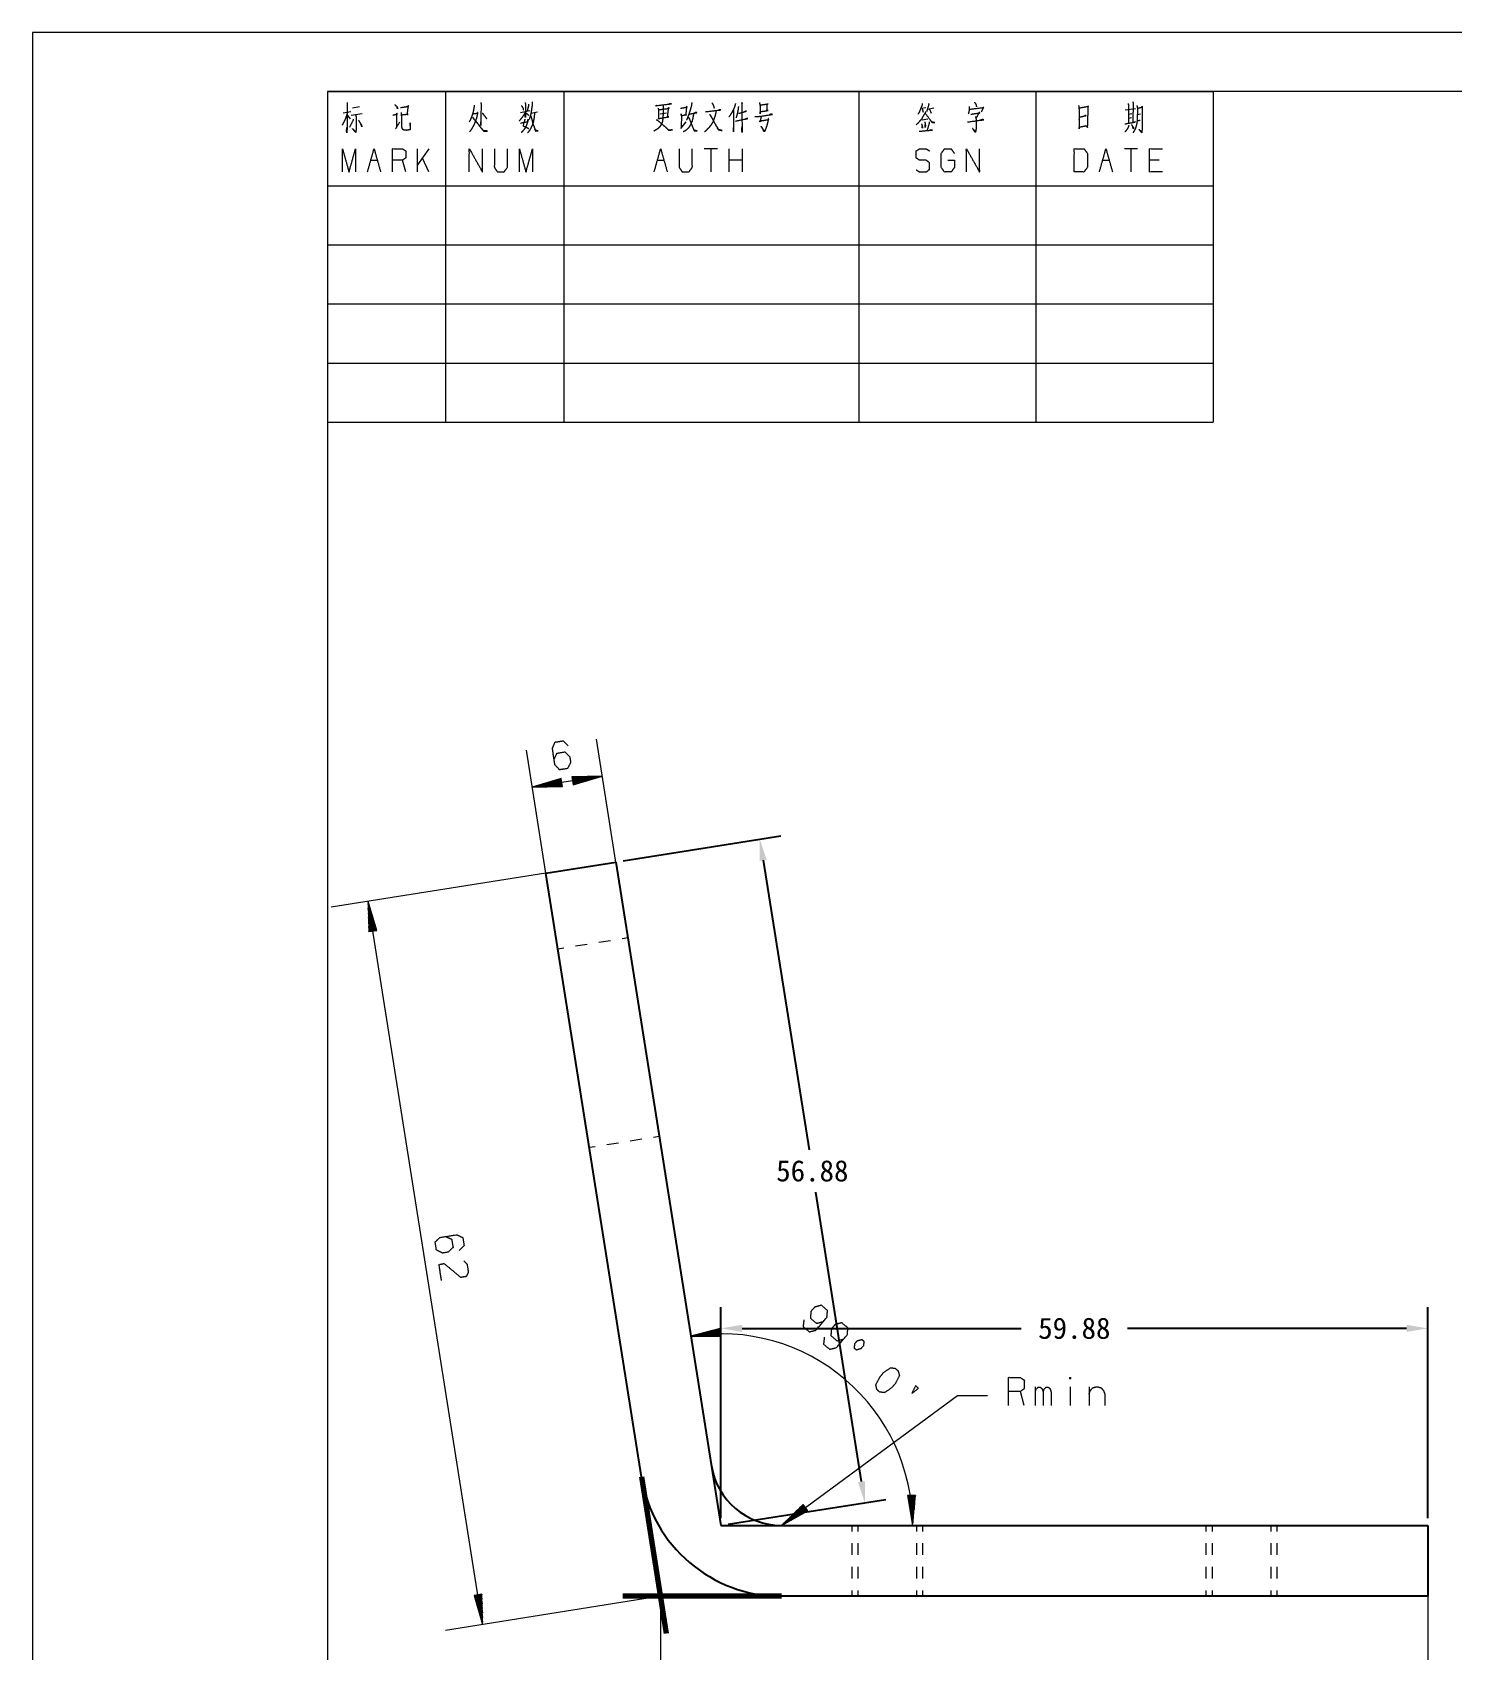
# Model space of a CAD drawing. Header units: millimetres. Extents: x 0 to 210, y 0 to 681.
# Drawn here: x 0 to 120.3, y 160 to 297 of the extents above; entities that cross this region are included whole.
import ezdxf

# ---------------------------------------------------------------- set-up
doc = ezdxf.new("R2010")
doc.units = ezdxf.units.MM
doc.layers.add('1', color=7, linetype='Continuous', true_color=0xffffff)
doc.dimstyles.get("Standard").update_dxf_attribs({"dimscale": 10, "dimtxt": 0.18, "dimasz": 0.18, "dimexe": 0.18, "dimexo": 0.0625, "dimgap": 0.09, "dimtad": 0, "dimtih": 1, "dimtoh": 1, "dimzin": 0, "dimdsep": 46, "dimtxsty": 'Standard', "dimcen": 0.09, "dimadec": 0, "dimazin": 0, "dimtfac": 1, "dimtofl": 0, "dimtmove": 0, "dimatfit": 3, "dimfxl": 0, "dimtolj": 1, "dimtzin": 0, "dimarcsym": 0})

# ---------------------------------------------------------------- blocks, each defined once
blk = doc.blocks.new('*D2')
at = {"color": 0, "lineweight": -2, "transparency": 16777216}
for p, q in [((58.31, 171.18), (58.31, 189.05)), ((118.19, 171.18), (118.19, 189.05)), ((60.11, 187.25), (83.75, 187.25)), ((116.39, 187.25), (92.75, 187.25))]:
    blk.add_line(p, q, dxfattribs=at)
at = {"color": 0, "lineweight": 18, "transparency": 16777216}
for points in [[(60.11, 187.55), (60.11, 186.95), (58.31, 187.25)], [(116.39, 187.55), (116.39, 186.95), (118.19, 187.25)]]:
    blk.add_solid(points, dxfattribs=at)
at = {"layer": 'Defpoints', "color": 0, "lineweight": 18, "transparency": 16777216}
for p in [(118.19, 187.25), (58.31, 170.56), (118.19, 170.56)]:
    blk.add_point(p, dxfattribs=at)
at = {"color": 0, "lineweight": 18, "transparency": 16777216, "insert": (88.25, 187.25), "char_height": 1.8, "attachment_point": 5}
blk.add_mtext('\\A1;59.88', dxfattribs=at)
blk = doc.blocks.new('*D3')
at = {"color": 0, "lineweight": -2, "transparency": 16777216}
for p, q in [((50.03, 226.83), (63.39, 228.95)), ((61.89, 226.89), (65.78, 202.38)), ((70.23, 174.27), (66.35, 198.78)), ((58.93, 170.66), (72.29, 172.77))]:
    blk.add_line(p, q, dxfattribs=at)
at = {"color": 0, "lineweight": 18, "transparency": 16777216}
for points in [[(62.19, 226.93), (61.6, 226.84), (61.61, 228.66)], [(70.53, 174.31), (69.93, 174.22), (70.51, 172.49)]]:
    blk.add_solid(points, dxfattribs=at)
at = {"layer": 'Defpoints', "color": 0, "lineweight": 18, "transparency": 16777216}
for p in [(49.42, 226.73), (70.51, 172.49), (58.31, 170.56)]:
    blk.add_point(p, dxfattribs=at)
at = {"color": 0, "lineweight": 18, "transparency": 16777216, "insert": (66.06, 200.58), "char_height": 1.8, "attachment_point": 5}
blk.add_mtext('\\A1;56.88', dxfattribs=at)

msp = doc.modelspace()

# ---------------------------------------------------------------- linework, layer by layer
at = {"layer": '1', "color": 132, "linetype": 'Continuous', "lineweight": 18}
for p, q in [((0, 297), (0, 0)), ((210, 297), (0, 297)), ((25, 292), (25, 264)), ((25, 292), (100, 292)), ((25, 292), (100, 292)), ((25, 292), (100, 292)), ((25, 292), (25, 5)), ((205, 292), (25, 292)), ((35, 292), (35, 264)), ((45, 292), (45, 264)), ((70, 292), (70, 264)), ((85, 292), (85, 264)), ((100, 292), (100, 264)), ((25, 284), (100, 284)), ((25, 279), (100, 279)), ((25, 274), (100, 274)), ((25, 269), (100, 269)), ((25, 264), (100, 264))]:
    msp.add_line(p, q, dxfattribs=at)
at = {"layer": '1', "color": 95, "linetype": 'Continuous', "lineweight": 18}
for p, q in [((27.126, 290.612), (27.711, 290.736)), ((75.248, 290.571), (75.672, 290.633)), ((75.35, 290.55), (75.453, 290.24)), ((75.819, 290.509), (76.346, 290.612)), ((92.564, 290.426), (93.428, 290.55)), ((26.336, 290.177), (26.965, 290.302)), ((26.701, 289.95), (26.921, 289.681)), ((26.994, 289.991), (27.945, 290.136)), ((41.338, 290.219), (42.128, 290.384)), ((42.245, 290.157), (42.787, 290.281)), ((53.172, 290.095), (53.699, 290.177)), ((54.913, 288.873), (55.367, 289.432)), ((75.833, 289.639), (75.365, 289.556)), ((75.98, 290.488), (76.111, 290.157)), ((92.843, 290.074), (93.106, 290.136)), ((92.857, 289.722), (93.091, 289.784)), ((93.604, 290.053), (93.852, 290.115)), ((33.593, 287.145), (32.627, 285.779)), ((32.627, 285.178), (32.627, 287.145)), ((58.016, 287.145), (56.903, 287.145)), ((57.459, 287.145), (57.459, 285.178)), ((59.025, 285.178), (59.025, 287.145)), ((60.137, 285.178), (60.137, 287.145)), ((93.604, 287.145), (92.491, 287.145)), ((93.047, 287.145), (93.047, 285.178)), ((28.662, 286.172), (29.218, 286.172)), ((31.618, 285.178), (31.34, 286.172)), ((33.593, 285.178), (33.037, 286.358)), ((52.938, 286.172), (53.494, 286.172)), ((60.137, 286.172), (59.025, 286.172)), ((90.648, 286.172), (91.204, 286.172)), ((95.447, 286.172), (94.613, 286.172)), ((84.948, 180.711), (84.948, 182.286)), ((87.897, 182.286), (87.897, 180.711)), ((89.501, 182.286), (89.501, 180.711)), ((84.015, 180.711), (83.679, 181.911))]:
    msp.add_line(p, q, dxfattribs=at)
at = {"layer": '1', "color": 13, "linetype": 'Continuous', "lineweight": 18}
for p, q in [((49.418, 226.733), (47.767, 237.153)), ((43.492, 225.794), (41.841, 236.215)), ((48.264, 234.018), (42.338, 233.079)), ((44.794, 233.807), (42.338, 233.079)), ((42.338, 233.079), (44.899, 233.146)), ((44.843, 233.501), (42.524, 233.134)), ((44.851, 233.451), (42.532, 233.084)), ((44.835, 233.552), (42.898, 233.245)), ((44.858, 233.401), (42.921, 233.094)), ((44.827, 233.602), (43.271, 233.355)), ((44.866, 233.351), (43.31, 233.104)), ((44.819, 233.652), (43.644, 233.466)), ((44.874, 233.301), (43.7, 233.115)), ((44.811, 233.702), (44.017, 233.576)), ((44.882, 233.25), (44.089, 233.125)), ((44.803, 233.752), (44.39, 233.687)), ((44.89, 233.2), (44.478, 233.135)), ((44.795, 233.802), (44.763, 233.797)), ((44.795, 233.802), (44.763, 233.797)), ((44.899, 233.146), (44.794, 233.807)), ((44.898, 233.15), (44.867, 233.145)), ((44.898, 233.15), (44.867, 233.145)), ((48.264, 234.018), (45.703, 233.95)), ((45.703, 233.95), (45.808, 233.29)), ((45.704, 233.946), (45.735, 233.951)), ((45.704, 233.946), (45.735, 233.951)), ((45.712, 233.896), (46.124, 233.962)), ((45.719, 233.846), (46.513, 233.972)), ((45.727, 233.796), (46.902, 233.982)), ((45.735, 233.746), (47.291, 233.992)), ((45.743, 233.695), (47.68, 234.002)), ((45.751, 233.645), (48.069, 234.012)), ((45.759, 233.595), (48.077, 233.962)), ((45.767, 233.545), (47.704, 233.852)), ((45.775, 233.495), (47.331, 233.741)), ((45.783, 233.445), (46.958, 233.631)), ((45.791, 233.394), (46.585, 233.52)), ((45.799, 233.344), (46.212, 233.41)), ((45.807, 233.294), (45.838, 233.299)), ((45.807, 233.294), (45.838, 233.299)), ((45.808, 233.29), (48.264, 234.018)), ((43.492, 225.794), (25.303, 222.914)), ((29.166, 220.954), (28.439, 223.41)), ((28.439, 223.41), (28.506, 220.849)), ((38.138, 162.174), (28.439, 223.41)), ((28.811, 220.898), (28.444, 223.216)), ((28.761, 220.89), (28.454, 222.827)), ((28.711, 220.882), (28.464, 222.438)), ((28.66, 220.874), (28.474, 222.049)), ((28.861, 220.906), (28.494, 223.224)), ((28.911, 220.914), (28.605, 222.851)), ((28.961, 220.921), (28.715, 222.477)), ((29.012, 220.929), (28.826, 222.104)), ((28.61, 220.866), (28.485, 221.66)), ((28.56, 220.858), (28.495, 221.27)), ((28.51, 220.85), (28.505, 220.881)), ((28.51, 220.85), (28.505, 220.881)), ((28.506, 220.849), (29.166, 220.954)), ((29.062, 220.937), (28.936, 221.731)), ((29.112, 220.945), (29.047, 221.358)), ((29.162, 220.953), (29.157, 220.985)), ((29.162, 220.953), (29.157, 220.985)), ((58.258, 187.227), (55.775, 186.596)), ((55.775, 186.596), (58.336, 186.563)), ((58.294, 186.92), (55.963, 186.644)), ((58.3, 186.87), (55.969, 186.594)), ((58.288, 186.971), (56.341, 186.74)), ((58.306, 186.82), (56.359, 186.589)), ((58.282, 187.021), (56.718, 186.836)), ((58.312, 186.769), (56.748, 186.584)), ((58.276, 187.072), (57.095, 186.932)), ((58.318, 186.719), (57.137, 186.579)), ((58.27, 187.122), (57.472, 187.028)), ((58.324, 186.668), (57.526, 186.574)), ((58.264, 187.173), (57.849, 187.123)), ((58.33, 186.618), (57.915, 186.569)), ((58.258, 187.223), (58.227, 187.219)), ((58.258, 187.223), (58.227, 187.219)), ((58.336, 186.563), (58.258, 187.227)), ((58.336, 186.567), (58.304, 186.564)), ((58.336, 186.567), (58.304, 186.564)), ((78.368, 181.524), (63.439, 170.558)), ((80.908, 181.524), (78.368, 181.524)), ((74.788, 173.109), (74.12, 173.083)), ((74.12, 173.083), (74.553, 170.558)), ((74.124, 173.083), (74.125, 173.051)), ((74.124, 173.083), (74.125, 173.051)), ((74.175, 173.085), (74.191, 172.668)), ((74.226, 173.087), (74.257, 172.284)), ((74.276, 173.089), (74.323, 171.9)), ((74.327, 173.091), (74.389, 171.517)), ((74.378, 173.093), (74.454, 171.133)), ((74.429, 173.095), (74.52, 170.75)), ((74.479, 173.097), (74.571, 170.752)), ((74.53, 173.099), (74.607, 171.139)), ((74.553, 170.558), (74.788, 173.109)), ((74.581, 173.101), (74.642, 171.527)), ((74.632, 173.103), (74.678, 171.914)), ((74.682, 173.105), (74.714, 172.302)), ((74.733, 173.107), (74.75, 172.689)), ((74.784, 173.109), (74.785, 173.077)), ((74.784, 173.109), (74.785, 173.077)), ((65.289, 172.331), (63.439, 170.558)), ((63.439, 170.558), (65.684, 171.792)), ((65.471, 172.082), (63.58, 170.692)), ((65.502, 172.041), (63.61, 170.652)), ((65.441, 172.123), (63.861, 170.962)), ((65.532, 172), (63.951, 170.839)), ((65.411, 172.164), (64.142, 171.231)), ((65.562, 171.959), (64.292, 171.027)), ((65.381, 172.205), (64.423, 171.501)), ((65.592, 171.918), (64.633, 171.214)), ((65.351, 172.246), (64.704, 171.77)), ((65.622, 171.877), (64.974, 171.402)), ((65.321, 172.287), (64.984, 172.039)), ((65.291, 172.328), (65.265, 172.309)), ((65.291, 172.328), (65.265, 172.309)), ((65.684, 171.792), (65.289, 172.331)), ((65.652, 171.836), (65.315, 171.589)), ((65.682, 171.795), (65.656, 171.777)), ((65.682, 171.795), (65.656, 171.777)), ((53.19, 164.558), (35.002, 161.677)), ((38.071, 164.735), (37.41, 164.63)), ((37.41, 164.63), (38.138, 162.174)), ((37.414, 164.631), (37.419, 164.599)), ((37.414, 164.631), (37.419, 164.599)), ((37.464, 164.639), (37.53, 164.226)), ((37.515, 164.647), (37.64, 163.853)), ((37.565, 164.655), (37.751, 163.48)), ((37.615, 164.663), (37.861, 163.107)), ((37.665, 164.67), (37.972, 162.733)), ((37.715, 164.678), (38.082, 162.36)), ((37.765, 164.686), (38.133, 162.368)), ((37.816, 164.694), (38.122, 162.757)), ((37.866, 164.702), (38.112, 163.146)), ((37.916, 164.71), (38.102, 163.535)), ((37.966, 164.718), (38.092, 163.924)), ((38.016, 164.726), (38.082, 164.313)), ((38.066, 164.734), (38.071, 164.703)), ((38.066, 164.734), (38.071, 164.703)), ((38.138, 162.174), (38.071, 164.735)), ((53.19, 164.558), (53.19, 148.007)), ((118.19, 164.558), (118.19, 148.007))]:
    msp.add_line(p, q, dxfattribs=at)
at = {"layer": '1', "color": 30, "linetype": 'Continuous', "lineweight": 25}
for p, q in [((43.492, 225.794), (49.418, 226.733)), ((49.418, 226.733), (58.315, 170.558)), ((51.587, 174.681), (43.492, 225.794)), ((58.315, 170.558), (118.19, 170.558)), ((118.19, 170.558), (118.19, 164.558)), ((118.19, 164.558), (63.439, 164.558))]:
    msp.add_line(p, q, dxfattribs=at)
at = {"layer": '1', "color": 43, "linetype": 'Continuous', "lineweight": 18}
for p, q in [((45.002, 219.453), (44.508, 219.374)), ((46.978, 219.766), (45.99, 219.609)), ((48.953, 220.078), (47.965, 219.922)), ((50.435, 220.313), (49.941, 220.235)), ((48.649, 202.818), (49.637, 202.975)), ((50.625, 203.131), (51.612, 203.288)), ((52.6, 203.444), (53.094, 203.522)), ((47.168, 202.584), (47.662, 202.662)), ((69.421, 170.058), (69.421, 170.558)), ((69.921, 170.558), (69.921, 170.058)), ((74.921, 170.058), (74.921, 170.558)), ((75.421, 170.058), (75.421, 170.558)), ((99.421, 170.058), (99.421, 170.558)), ((99.921, 170.558), (99.921, 170.058)), ((104.921, 170.058), (104.921, 170.558)), ((105.421, 170.058), (105.421, 170.558)), ((69.421, 168.058), (69.421, 169.058)), ((69.921, 169.058), (69.921, 168.058)), ((74.921, 168.058), (74.921, 169.058)), ((75.421, 168.058), (75.421, 169.058)), ((99.421, 168.058), (99.421, 169.058)), ((99.921, 169.058), (99.921, 168.058)), ((104.921, 168.058), (104.921, 169.058)), ((105.421, 168.058), (105.421, 169.058)), ((69.421, 166.058), (69.421, 167.058)), ((69.921, 167.058), (69.921, 166.058)), ((74.921, 166.058), (74.921, 167.058)), ((75.421, 166.058), (75.421, 167.058)), ((99.421, 166.058), (99.421, 167.058)), ((99.921, 167.058), (99.921, 166.058)), ((104.921, 166.058), (104.921, 167.058)), ((105.421, 166.058), (105.421, 167.058)), ((69.421, 164.558), (69.421, 165.058)), ((69.921, 165.058), (69.921, 164.558)), ((74.921, 164.558), (74.921, 165.058)), ((75.421, 164.558), (75.421, 165.058)), ((99.421, 164.558), (99.421, 165.058)), ((99.921, 165.058), (99.921, 164.558)), ((104.921, 164.558), (104.921, 165.058)), ((105.421, 164.558), (105.421, 165.058))]:
    msp.add_line(p, q, dxfattribs=at)
at = {"layer": '1', "color": 252, "linetype": 'Continuous', "lineweight": 70}
for p, q in [((51.587, 174.681), (53.687, 161.422)), ((63.439, 164.558), (50.015, 164.558))]:
    msp.add_line(p, q, dxfattribs=at)
at = {"layer": '1', "color": 13, "linetype": 'Continuous', "lineweight": 18}
msp.add_arc((58.315, 170.558), 16.238, 0, 99, dxfattribs=at)
at = {"layer": '1', "color": 30, "linetype": 'Continuous', "lineweight": 25}
for radius in [6, 12]:
    msp.add_arc((63.439, 176.558), radius, 189, 270, dxfattribs=at)
at = {"layer": '1', "color": 95, "linetype": 'Continuous', "lineweight": 18}
for points, knots in [([(26.672, 291.068), (26.658, 288.894), (26.628, 288.501), (26.614, 288.708), (26.643, 288.935)], [0, 0, 0.7233032, 0.8545459, 0.923601, 1, 1]), ([(30.696, 290.881), (30.871, 290.716), (30.915, 290.633), (30.915, 290.529), (30.901, 290.674)], [0, 0, 0.413146, 0.5735717, 0.7507215, 1, 1]), ([(31.193, 290.633), (31.866, 290.736), (31.823, 290.798), (31.735, 290.053), (31.823, 290.053), (31.252, 289.991)], [0, 0, 0.3139576, 0.3490116, 0.6948821, 0.735357, 1, 1]), ([(37.431, 290.84), (37.417, 290.716), (37.343, 290.302), (37.256, 290.012), (37.182, 289.805), (37.095, 289.598), (37.007, 289.432)], [0, 0, 0.0844979, 0.3685303, 0.5731144, 0.721457, 0.8733681, 1, 1]), ([(37.973, 291.047), (38.017, 290.943), (38.002, 290.84), (37.987, 289.122), (37.973, 289.225), (38.002, 289.453)], [0, 0, 0.0495429, 0.0956056, 0.8527667, 0.8988383, 1, 1]), ([(41.425, 290.798), (41.557, 290.571), (41.586, 290.426)], [0, 0, 0.6402212, 1, 1]), ([(41.733, 291.068), (41.762, 290.923), (41.762, 289.784), (41.733, 289.929), (41.762, 290.053)], [0, 0, 0.0946543, 0.8236356, 0.9182899, 1, 1]), ([(42.026, 290.923), (42.026, 290.819), (41.908, 290.343)], [0, 0, 0.1743007, 1, 1]), ([(42.333, 291.109), (42.333, 290.985), (42.318, 290.757), (42.274, 290.467), (42.23, 290.157), (42.172, 289.908), (42.099, 289.681), (42.084, 289.619)], [0, 0, 0.0818523, 0.2322428, 0.4254293, 0.6321097, 0.8003129, 0.9579525, 1, 1]), ([(53.436, 290.84), (53.421, 290.177), (53.407, 289.846), (53.392, 289.66), (53.377, 289.556), (53.363, 289.432), (53.319, 289.308), (53.275, 289.205), (53.143, 289.018), (52.997, 288.853), (52.792, 288.728), (52.69, 288.666), (52.646, 288.646)], [0, 0, 0.2637832, 0.3957714, 0.4701713, 0.5117857, 0.56157, 0.6140187, 0.6587773, 0.7496141, 0.8375964, 0.9329848, 0.9806769, 1, 1]), ([(52.763, 290.819), (52.821, 290.778), (52.851, 290.798), (54.109, 290.943), (54.065, 290.964), (53.919, 290.923)], [0, 0, 0.0455216, 0.0682862, 0.8726256, 0.9034399, 1, 1]), ([(52.997, 290.591), (53.041, 290.405), (53.041, 289.66), (53.026, 289.701), (53.89, 289.846), (53.802, 289.846), (53.89, 290.633), (53.919, 290.571), (53.875, 290.529), (53.041, 290.426)], [0, 0, 0.0516626, 0.2528033, 0.264656, 0.5009712, 0.5246716, 0.7383006, 0.7568291, 0.7731174, 1, 1]), ([(54.884, 290.571), (55.47, 290.674), (55.411, 290.736), (55.338, 290.012), (55.411, 290.012), (54.972, 289.929), (54.943, 290.115), (54.972, 289.888), (54.957, 288.956)], [0, 0, 0.1813662, 0.2074062, 0.4295669, 0.4518913, 0.5881989, 0.6457351, 0.7157773, 1, 1]), ([(55.85, 291.047), (55.821, 290.798), (55.733, 290.467), (55.616, 290.115), (55.528, 289.888), (55.47, 289.722), (55.411, 289.577)], [0, 0, 0.1624567, 0.3850138, 0.6258967, 0.7844134, 0.8984933, 1, 1]), ([(57.562, 291.026), (57.664, 290.84), (57.708, 290.716), (57.737, 290.591)], [0, 0, 0.4504813, 0.7296367, 1, 1]), ([(59.552, 290.985), (59.479, 290.716), (59.376, 290.467), (59.259, 290.24), (59.142, 290.053), (58.996, 289.846)], [0, 0, 0.2183601, 0.4287436, 0.6292213, 0.8014938, 1, 1]), ([(59.8, 290.716), (59.757, 290.384), (59.698, 290.095), (59.639, 289.888), (59.596, 289.763)], [0, 0, 0.3421097, 0.6448507, 0.86512, 1, 1]), ([(60.079, 291.068), (60.122, 290.985), (60.093, 291.026), (60.108, 288.542), (60.093, 288.728), (60.108, 289.039)], [0, 0, 0.0299754, 0.0461895, 0.840789, 0.9005616, 1, 1]), ([(61.571, 291.068), (61.629, 290.819), (61.629, 290.095), (61.629, 290.281), (62.332, 290.384), (62.215, 290.384), (62.244, 290.902), (62.259, 290.985), (62.288, 290.923), (62.185, 290.902), (61.629, 290.819)], [0, 0, 0.0766144, 0.2941173, 0.3500475, 0.5632135, 0.5983615, 0.7539708, 0.7792153, 0.7998294, 0.831205, 1, 1]), ([(75.365, 290.985), (75.35, 290.84), (75.233, 290.529), (75.131, 290.281), (75.014, 290.074)], [0, 0, 0.1480064, 0.4852574, 0.758321, 1, 1]), ([(75.907, 290.985), (75.921, 290.881), (75.746, 290.302)], [0, 0, 0.1472183, 1, 1]), ([(79.345, 290.736), (79.345, 290.509), (79.33, 290.343), (79.301, 290.219), (79.272, 290.115)], [0, 0, 0.3619492, 0.6262228, 0.8290344, 1, 1]), ([(79.345, 290.488), (80.574, 290.633), (80.559, 290.674), (80.369, 290.26)], [0, 0, 0.7124805, 0.7377563, 1, 1]), ([(79.784, 291.088), (79.886, 290.964), (79.93, 290.861), (79.959, 290.695)], [0, 0, 0.3646041, 0.6191958, 1, 1]), ([(88.614, 290.798), (88.643, 290.591), (88.658, 290.136), (88.673, 289.66), (88.673, 289.598), (88.673, 288.832), (88.673, 288.977), (89.243, 289.101), (89.361, 288.956), (89.39, 289.142), (89.39, 289.391), (89.404, 289.867), (89.419, 290.364), (89.419, 290.778), (89.434, 290.716), (88.658, 290.571)], [0, 0, 0.0375895, 0.1195186, 0.2051662, 0.2163313, 0.3540432, 0.3800974, 0.4851248, 0.5186221, 0.5525318, 0.5971956, 0.6828433, 0.7722097, 0.8466482, 0.8581192, 1, 1]), ([(92.799, 290.985), (92.828, 290.861), (92.828, 289.308)], [0, 0, 0.075954, 1, 1]), ([(93.208, 291.109), (93.238, 290.985), (93.194, 289.37)], [0, 0, 0.0732111, 1, 1]), ([(93.545, 290.819), (93.589, 290.591), (93.589, 290.136), (93.574, 289.639), (93.545, 289.329), (93.472, 288.998), (93.384, 288.791), (93.223, 288.48)], [0, 0, 0.0962169, 0.285187, 0.4914178, 0.6208252, 0.7615697, 0.8548691, 1, 1]), ([(93.589, 290.571), (94.028, 290.674), (93.984, 290.736), (93.984, 290.053), (93.999, 289.122), (93.984, 288.77), (93.969, 288.563), (93.955, 288.501), (93.735, 288.77), (93.94, 288.584)], [0, 0, 0.1330798, 0.1555222, 0.3570506, 0.6319015, 0.7358076, 0.7970277, 0.8158488, 0.9183014, 1, 1]), ([(26.672, 290.157), (26.599, 289.908), (26.482, 289.619), (26.35, 289.349), (26.233, 289.142)], [0, 0, 0.2335139, 0.5153683, 0.7855499, 1, 1]), ([(27.184, 289.66), (27.17, 289.577), (26.862, 288.956)], [0, 0, 0.1082024, 1, 1]), ([(27.375, 289.991), (27.419, 289.867), (27.419, 288.832), (27.404, 288.604), (27.389, 288.521), (27.111, 288.853), (27.389, 288.563)], [0, 0, 0.0569466, 0.5044035, 0.6030506, 0.6394048, 0.8263659, 1, 1]), ([(27.609, 289.577), (27.872, 289.163), (27.916, 288.998), (27.814, 289.267)], [0, 0, 0.5165629, 0.6969014, 1, 1]), ([(30.535, 289.991), (30.915, 290.095), (30.857, 290.157), (30.827, 288.956), (30.769, 288.832), (31.12, 289.412)], [0, 0, 0.1580082, 0.1922095, 0.6734327, 0.7284461, 1, 1]), ([(31.223, 290.219), (31.252, 289.908), (31.252, 289.205), (31.266, 288.977), (31.296, 288.873), (31.34, 288.811), (31.413, 288.77), (31.53, 288.749), (31.662, 288.728), (32.027, 288.791), (31.998, 289.329), (31.998, 288.791)], [0, 0, 0.097093, 0.3162079, 0.3872389, 0.4207303, 0.444406, 0.4705808, 0.5075958, 0.5491054, 0.6646414, 0.8324445, 1, 1]), ([(37.285, 290.095), (37.753, 290.177), (37.709, 290.219), (37.68, 290.033), (37.621, 289.763), (37.563, 289.598), (37.475, 289.37), (37.402, 289.184), (37.285, 288.977), (37.197, 288.811), (37.021, 288.563)], [0, 0, 0.2024426, 0.2281308, 0.3084081, 0.4256315, 0.5004031, 0.6042808, 0.689483, 0.7907135, 0.8705064, 1, 1]), ([(37.285, 289.805), (38.222, 288.625), (38.558, 288.646), (38.543, 288.646), (38.236, 288.666), (38.075, 288.811)], [0, 0, 0.6321826, 0.7737035, 0.7798449, 0.9091078, 1, 1]), ([(38.104, 290.157), (38.134, 290.136), (38.397, 289.805), (38.47, 289.681)], [0, 0, 0.059448, 0.7610308, 1, 1]), ([(41.747, 290.24), (41.616, 290.012), (41.484, 289.805), (41.352, 289.639), (41.221, 289.494)], [0, 0, 0.287221, 0.5551417, 0.7861812, 1, 1]), ([(41.338, 289.308), (41.967, 289.453), (41.982, 289.639), (41.982, 289.556), (41.908, 289.308), (41.806, 289.039), (41.704, 288.832), (41.586, 288.708), (41.484, 288.584), (41.411, 288.521)], [0, 0, 0.3044701, 0.3925801, 0.431622, 0.5537141, 0.6894687, 0.7983618, 0.8788406, 0.9547519, 1, 1]), ([(41.718, 289.66), (41.557, 289.08), (41.66, 289.039), (41.777, 288.998), (41.894, 288.935), (42.04, 288.853)], [0, 0, 0.5291002, 0.6262903, 0.735524, 0.8520932, 1, 1]), ([(41.762, 290.198), (41.938, 290.074), (42.026, 289.97)], [0, 0, 0.6131216, 1, 1]), ([(42.538, 290.157), (42.494, 289.805), (42.45, 289.556), (42.406, 289.349), (42.347, 289.163), (42.23, 288.915), (42.128, 288.728), (42.011, 288.563), (41.923, 288.48)], [0, 0, 0.1943798, 0.3326365, 0.4486138, 0.5556485, 0.7061604, 0.8226923, 0.9338465, 1, 1]), ([(42.216, 289.888), (42.245, 289.846), (42.391, 289.267), (42.494, 288.998), (42.596, 288.708), (42.626, 288.646), (42.845, 288.666), (42.626, 288.687), (42.552, 288.811)], [0, 0, 0.0267211, 0.3417486, 0.4934831, 0.6554653, 0.6916412, 0.8078395, 0.9240389, 1, 1]), ([(52.821, 289.598), (52.894, 289.598), (53.172, 289.37), (53.407, 289.163), (53.626, 288.977), (53.904, 288.708), (54.226, 288.749), (53.919, 288.708), (53.816, 288.791)], [0, 0, 0.0334673, 0.1978388, 0.3407884, 0.4724681, 0.6494523, 0.7979209, 0.9397533, 1, 1]), ([(55.982, 290.115), (55.982, 289.991), (55.923, 289.66), (55.865, 289.474), (55.806, 289.308), (55.733, 289.163), (55.645, 289.018), (55.543, 288.873), (55.309, 288.666), (55.133, 288.584)], [0, 0, 0.0672356, 0.249298, 0.3549962, 0.4500791, 0.5379489, 0.6296628, 0.7257214, 0.8948994, 1, 1]), ([(55.543, 289.805), (55.587, 289.784), (56.04, 288.666), (56.318, 288.646), (56.055, 288.708), (55.982, 288.832)], [0, 0, 0.0249087, 0.6440181, 0.7871171, 0.926016, 1, 1]), ([(55.616, 290.074), (56.275, 290.198), (56.201, 290.219), (56.084, 290.177)], [0, 0, 0.7699623, 0.8573272, 1, 1]), ([(57.884, 290.322), (57.884, 290.198), (57.811, 289.908), (57.737, 289.681), (57.65, 289.432), (57.518, 289.225), (57.503, 289.184), (57.416, 289.08), (57.313, 288.935), (57.181, 288.811), (57.064, 288.687), (56.933, 288.584)], [0, 0, 0.0606564, 0.2066444, 0.3234627, 0.4521428, 0.5719755, 0.5934238, 0.6597162, 0.7463897, 0.8348163, 0.9181778, 1, 1]), ([(57.02, 290.281), (58.294, 290.426), (58.206, 290.447), (58.118, 290.405)], [0, 0, 0.8724778, 0.9339029, 1, 1]), ([(57.342, 290.053), (57.401, 290.012), (58.103, 288.749), (58.425, 288.687), (58.118, 288.77), (58.016, 288.894)], [0, 0, 0.0308544, 0.6526466, 0.7937498, 0.9307163, 1, 1]), ([(59.376, 290.405), (59.391, 289.163), (59.391, 288.563), (59.376, 288.687), (59.391, 288.915)], [0, 0, 0.5657171, 0.8391227, 0.8960856, 1, 1]), ([(59.566, 289.494), (60.605, 289.701), (60.532, 289.722), (60.401, 289.66)], [0, 0, 0.8269757, 0.8863345, 1, 1]), ([(59.8, 290.136), (60.474, 290.322), (60.401, 290.322), (60.283, 290.26)], [0, 0, 0.7725087, 0.8534346, 1, 1]), ([(61.176, 289.867), (61.366, 289.867), (61.746, 289.908), (62.683, 290.053), (62.581, 290.074), (62.434, 290.033)], [0, 0, 0.1070399, 0.3223862, 0.8556264, 0.9144271, 1, 1]), ([(61.732, 289.908), (61.629, 289.412), (61.6, 289.494), (62.376, 289.619), (62.332, 289.701), (62.332, 289.619), (62.244, 289.267), (62.185, 289.039), (62.112, 288.853), (62.054, 288.708), (62.01, 288.604), (61.981, 288.584), (61.717, 289.06), (61.995, 288.625)], [0, 0, 0.1363704, 0.1599811, 0.3711571, 0.3963486, 0.4186041, 0.5161112, 0.5793113, 0.6331205, 0.6751333, 0.7053567, 0.7149961, 0.8612745, 1, 1]), ([(75.643, 290.302), (75.629, 290.198), (75.394, 289.826), (75.38, 289.784), (75.263, 289.598), (75.058, 289.37), (74.853, 289.163)], [0, 0, 0.0743374, 0.3873087, 0.418539, 0.5750266, 0.7928603, 1, 1]), ([(75.307, 289.267), (75.38, 288.998), (75.38, 288.873), (75.365, 289.039)], [0, 0, 0.4898071, 0.7079754, 1, 1]), ([(75.585, 289.432), (75.643, 289.122), (75.614, 288.956), (75.614, 289.184)], [0, 0, 0.4438907, 0.6801189, 1, 1]), ([(75.614, 290.157), (76.199, 289.37), (76.433, 289.37), (76.199, 289.391), (76.082, 289.536)], [0, 0, 0.5993244, 0.7424508, 0.8861348, 1, 1]), ([(75.95, 289.412), (75.95, 289.267), (75.775, 288.687)], [0, 0, 0.1930705, 1, 1]), ([(79.198, 289.412), (80.574, 289.598), (80.486, 289.619), (80.281, 289.556)], [0, 0, 0.8202021, 0.8735079, 1, 1]), ([(79.491, 290.074), (80.252, 290.177), (80.208, 290.24), (79.915, 289.722)], [0, 0, 0.5338661, 0.5867287, 1, 1]), ([(79.872, 289.867), (79.901, 289.763), (79.93, 289.639), (79.945, 289.432), (79.945, 288.998), (79.93, 288.853), (79.901, 288.646), (79.857, 288.521), (79.637, 288.873), (79.872, 288.563)], [0, 0, 0.0496235, 0.1084996, 0.2042393, 0.4047979, 0.4719908, 0.5684422, 0.6292234, 0.8205781, 1, 1]), ([(88.673, 289.826), (89.243, 289.95), (89.185, 289.97), (89.053, 289.888)], [0, 0, 0.728512, 0.805958, 1, 1]), ([(92.521, 289.246), (93.428, 289.412), (93.384, 289.432), (93.326, 289.37)], [0, 0, 0.8732457, 0.9192056, 1, 1]), ([(93.091, 289.184), (93.252, 288.935), (93.252, 288.832), (93.194, 289.018)], [0, 0, 0.4976794, 0.671694, 1, 1]), ([(93.574, 289.515), (93.604, 289.515), (93.838, 289.577)], [0, 0, 0.1077992, 1, 1]), ([(75.116, 288.625), (76.229, 288.728), (76.155, 288.728), (75.994, 288.708)], [0, 0, 0.8258973, 0.8799984, 1, 1]), ([(92.857, 289.122), (92.843, 289.018), (92.725, 288.811), (92.623, 288.666), (92.521, 288.563)], [0, 0, 0.1570846, 0.5144704, 0.7811543, 1, 1]), ([(26.262, 285.178), (26.262, 287.145), (26.819, 285.178), (27.375, 287.145), (27.375, 285.178)], [0, 0, 0.245192, 0.5, 0.754808, 1, 1]), ([(30.505, 285.178), (30.505, 287.145), (31.34, 287.145), (31.618, 286.959), (31.618, 286.358), (31.34, 286.172), (30.505, 286.172)], [0, 0, 0.4009525, 0.5710352, 0.6392784, 0.7616765, 0.8299173, 1, 1]), ([(37.007, 285.178), (37.007, 287.145), (38.119, 285.178), (38.119, 287.145)], [0, 0, 0.3175745, 0.6824255, 1, 1]), ([(39.128, 287.145), (39.128, 285.572), (39.392, 285.178), (39.948, 285.178), (40.241, 285.572), (40.241, 287.145)], [0, 0, 0.3371523, 0.4385989, 0.557781, 0.6628477, 1, 1]), ([(41.25, 285.178), (41.25, 287.145), (41.806, 285.178), (42.362, 287.145), (42.362, 285.178)], [0, 0, 0.245192, 0.5, 0.754808, 1, 1]), ([(54.782, 287.145), (54.782, 285.572), (55.045, 285.178), (55.601, 285.178), (55.894, 285.572), (55.894, 287.145)], [0, 0, 0.3371523, 0.4385992, 0.5577813, 0.6628477, 1, 1]), ([(74.853, 285.365), (75.131, 285.178), (75.702, 285.178), (75.98, 285.385), (75.98, 285.965), (75.702, 286.172), (75.146, 286.172), (74.853, 286.358), (74.853, 286.959), (75.146, 287.145), (75.702, 287.145), (75.98, 286.959)], [0, 0, 0.0680354, 0.1840542, 0.2545208, 0.3723327, 0.4427993, 0.5558433, 0.6263673, 0.7483935, 0.8189197, 0.9319637, 1, 1]), ([(77.545, 286.172), (78.101, 286.172), (78.101, 285.572), (77.823, 285.178), (77.252, 285.178), (76.974, 285.572), (76.974, 286.752), (77.267, 287.145), (77.809, 287.145), (78.087, 286.752)], [0, 0, 0.1032946, 0.2147967, 0.304261, 0.4102738, 0.4997387, 0.718892, 0.8099563, 0.9105326, 1, 1]), ([(79.111, 285.178), (79.111, 287.145), (80.223, 285.178), (80.223, 287.145)], [0, 0, 0.3175744, 0.6824256, 1, 1]), ([(88.248, 285.178), (89.068, 285.178), (89.361, 285.572), (89.361, 286.752), (89.068, 287.145), (88.248, 287.145), (88.248, 285.178)], [0, 0, 0.142133, 0.2271593, 0.4317874, 0.5168165, 0.6589495, 1, 1]), ([(90.37, 285.178), (90.926, 287.145), (91.482, 285.178)], [0, 0, 0.5000003, 1, 1]), ([(95.725, 285.178), (94.613, 285.178), (94.613, 287.145), (95.725, 287.145)], [0, 0, 0.2653894, 0.7346106, 1, 1]), ([(44.189, 235.44), (44.428, 235.959), (45.109, 236.067), (45.515, 235.65), (45.59, 235.181), (45.332, 234.659), (44.651, 234.551), (44.263, 234.971), (44.04, 236.378), (44.28, 236.897), (44.961, 237.005), (45.367, 236.588)], [0, 0, 0.0769648, 0.1697627, 0.2480749, 0.3120183, 0.3903305, 0.4831282, 0.5600918, 0.7519276, 0.8288901, 0.9216878, 1, 1]), ([(35.002, 195.029), (35.521, 194.789), (35.629, 194.108), (35.212, 193.702), (34.743, 193.628), (34.221, 193.885), (34.113, 194.566), (34.533, 194.954), (35.94, 195.177), (36.459, 194.937), (36.567, 194.256), (36.15, 193.85)], [0, 0, 0.0769631, 0.1697592, 0.2480729, 0.3120176, 0.3903291, 0.4831279, 0.5600917, 0.7519262, 0.8288893, 0.9216882, 1, 1]), ([(36.543, 192.968), (36.815, 192.689), (36.923, 192.008), (36.753, 191.641), (36.284, 191.567), (34.886, 192.723), (34.42, 192.632), (34.63, 191.305)], [0, 0, 0.0696919, 0.1929785, 0.2652738, 0.3502272, 0.6747406, 0.7597524, 1, 1]), ([(65.344, 187.97), (65.277, 187.403), (65.802, 186.955), (66.365, 187.098), (67.291, 188.182), (67.344, 188.761), (66.82, 189.209), (66.269, 189.054), (65.948, 188.704), (65.894, 188.125), (66.419, 187.677), (66.982, 187.82)], [0, 0, 0.0768542, 0.1695226, 0.2477258, 0.4392952, 0.5174984, 0.6101668, 0.6870231, 0.7509245, 0.8291277, 0.9217962, 1, 1]), ([(67.075, 186.492), (67.008, 185.924), (67.533, 185.476), (68.097, 185.62), (69.022, 186.703), (69.075, 187.282), (68.551, 187.73), (68.001, 187.576), (67.679, 187.226), (67.625, 186.647), (68.15, 186.199), (68.713, 186.342)], [0, 0, 0.076857, 0.1695261, 0.2477299, 0.4392974, 0.5175007, 0.6101692, 0.6870256, 0.750925, 0.8291283, 0.9217968, 1, 1]), ([(69.625, 185.564), (69.799, 185.415), (70.172, 185.524), (70.383, 185.771), (70.433, 186.156), (70.258, 186.305), (69.872, 186.207), (69.661, 185.96), (69.625, 185.564)], [0, 0, 0.0856796, 0.2303925, 0.3515778, 0.4962938, 0.5819734, 0.7303919, 0.8515818, 1, 1]), ([(71.785, 181.845), (72.203, 181.817), (72.792, 182.234), (73.1, 182.595), (73.437, 183.261), (73.327, 183.651), (73.072, 183.869), (72.671, 183.916), (72.065, 183.479), (71.77, 183.107), (71.437, 182.471), (71.53, 182.063), (71.785, 181.845)], [0, 0, 0.0675256, 0.1839698, 0.2605824, 0.3809422, 0.4461392, 0.5003056, 0.5655028, 0.685862, 0.7625267, 0.878308, 0.9458336, 1, 1]), ([(74.483, 181.743), (74.803, 182.39), (75.059, 182.172), (74.483, 181.743)], [0, 0, 0.4065958, 0.595723, 1, 1]), ([(82.672, 180.711), (82.672, 183.086), (83.679, 183.086), (84.015, 182.861), (84.015, 182.136), (83.679, 181.911), (82.672, 181.911)], [0, 0, 0.4009523, 0.5710355, 0.6392784, 0.7616739, 0.8299168, 1, 1]), ([(84.948, 181.811), (85.001, 182.086), (85.178, 182.261), (85.373, 182.261), (85.549, 182.086), (85.62, 181.811), (85.62, 180.711)], [0, 0, 0.1188789, 0.2244562, 0.3069821, 0.4125579, 0.5330833, 1, 1]), ([(85.62, 181.811), (85.673, 182.086), (85.85, 182.261), (86.062, 182.261), (86.221, 182.086), (86.292, 181.811), (86.292, 180.711)], [0, 0, 0.1186053, 0.2239377, 0.3137601, 0.4139124, 0.5341595, 1, 1]), ([(87.897, 182.936), (87.932, 183.036), (87.897, 183.111), (87.861, 183.036), (87.897, 182.936)], [0, 0, 0.2806171, 0.5000104, 0.719392, 1, 1]), ([(89.501, 181.686), (89.607, 181.986), (89.802, 182.211), (90.049, 182.286), (90.279, 182.286), (90.527, 182.211), (90.721, 181.986), (90.827, 181.686), (90.827, 180.711)], [0, 0, 0.1077489, 0.2084454, 0.296009, 0.3738187, 0.461379, 0.5620778, 0.6698267, 1, 1])]:
    msp.add_open_spline(points, degree=1, knots=knots, dxfattribs=at)
for points in [[(28.384, 285.178), (28.94, 287.145), (29.496, 285.178)], [(52.66, 285.178), (53.216, 287.145), (53.773, 285.178)]]:
    msp.add_open_spline(points, degree=1, dxfattribs=at)

# ---------------------------------------------------------------- dimensions: what is measured, and where the dimension line sits
at = {"lineweight": 18}
dim = msp.add_aligned_dim(p1=(49.418, 226.733), p2=(58.315, 170.558), distance=12.348, dimstyle='Standard', dxfattribs=at)
dim.commit()
dim.dimension.update_dxf_attribs({"geometry": '*D3', "text_midpoint": (66.062, 200.577)})
dim = msp.add_linear_dim(base=(118.1905, 187.2452), p1=(58.315, 170.5578), p2=(118.1905, 170.5578), dimstyle='Standard', dxfattribs=at)
dim.commit()
dim.dimension.update_dxf_attribs({"geometry": '*D2', "text_midpoint": (88.2527, 187.2452)})

doc.saveas('drawing.dxf')
